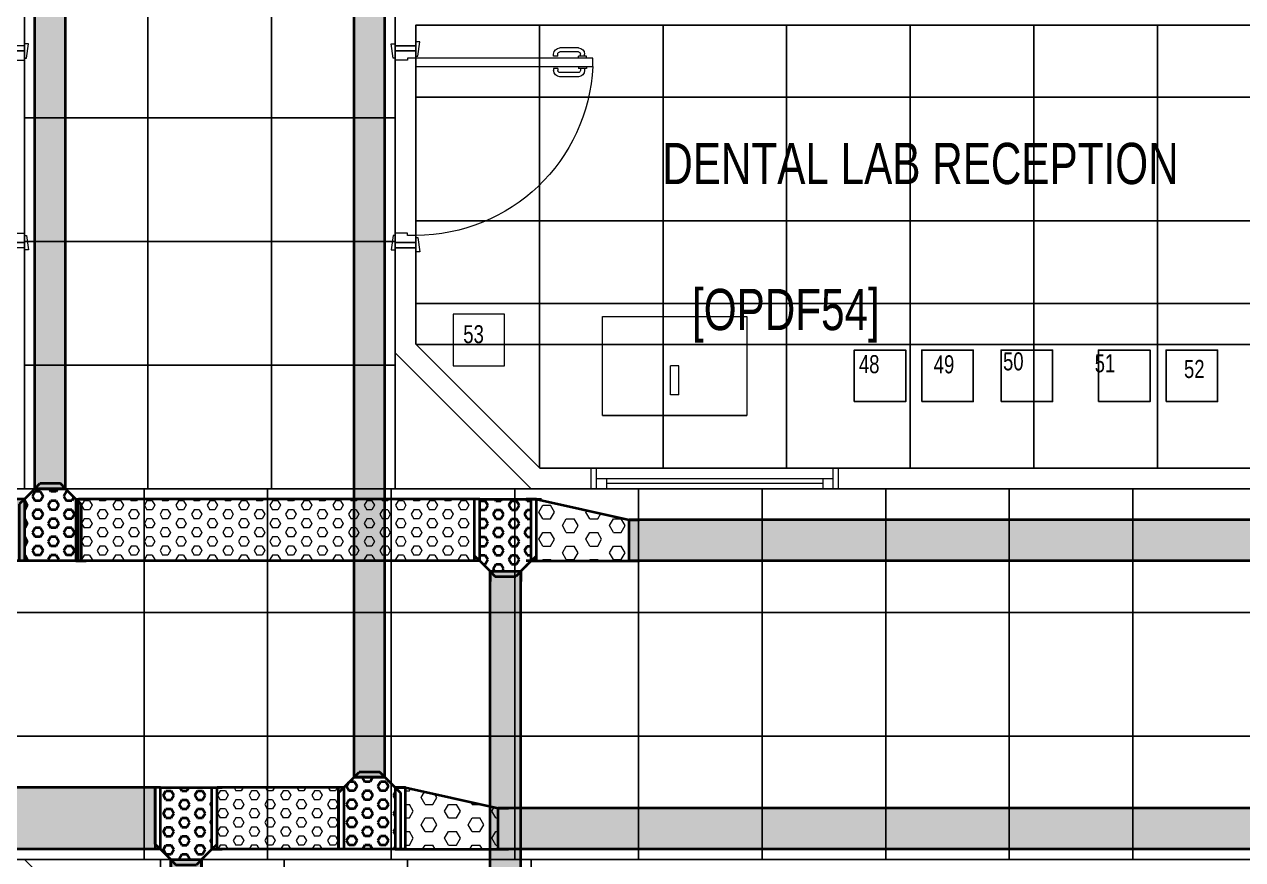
# Model space of a CAD drawing. Extents: x -509638 to 57327, y -29287 to 19916.
# Drawn here: x 23316 to 29229, y -2710 to 1344 of the extents above; entities that cross this region are included whole.
import ezdxf

# ---------------------------------------------------------------- set-up
doc = ezdxf.new("R2010")
doc.units = 0
doc.header["$LTSCALE"] = 0.25
doc.linetypes.add('DASHDOT', pattern=[25.4, 12.7, -6.35, 0, -6.35])
for name, color, linetype, lineweight in [('01-First Floor$0$72_EGR_BASE_TEXT', 252, 'Continuous', 5), ('01-First Floor$0$72_EGR_EQP_TAG', 142, 'Continuous', 5), ('01-First Floor$0$Aluminum', 251, 'Continuous', 5), ('01-First Floor$0$LOADING', 253, 'Continuous', 5), ('01-First Floor$0$Walls', 251, 'Continuous', 5), ('01-First Floor$0$Wooden Joinery', 251, 'Continuous', 5), ('E-CABL-TRAY', 10, 'Continuous', 35), ('E-LITE-CLNG-CNDT', 6, 'DASHDOT', 35), ('T-CABL-TRAY', 60, 'Continuous', 35), ('T-CABL-TRAY-PATT', 253, 'Continuous', 15)]:
    doc.layers.add(name, color=color, linetype=linetype, lineweight=lineweight)
doc.layers.add('01-First Floor$0$FALSE CEILING', color=251, linetype='Continuous')
doc.styles.add('01-First Floor$0$X3G_ENTITY_257CFD', font='swisscl.ttf', dxfattribs={"height": 200})
doc.styles.add('01-First Floor$0$X3G_ENTITY_9EC9', font='swisscl.ttf', dxfattribs={"height": 0.2})
doc.styles.add('01-First Floor$0$X3G_ENTITY_9F38', font='swisscl.ttf', dxfattribs={"height": 0.2})

# ---------------------------------------------------------------- blocks, each defined once
blk = doc.blocks.new('*U19')
at = {"layer": 'T-CABL-TRAY-PATT'}
h = blk.add_hatch(dxfattribs=at)
h.set_pattern_fill('HEX', color=256, scale=12, style=0)
h.paths.add_polyline_path([(450, 0), (450, 200), (0, 300), (0, 0)])
for p, q in [((0, 300), (-50, 300)), ((0, 300), (450, 200)), ((450, 200), (500, 200)), ((0, 0), (-50, 0)), ((0, 0), (450, 0)), ((450, 0), (500, 0))]:
    blk.add_line(p, q)
at = {"color": 9}
for p, q in [((0, 0), (0, 300)), ((450, 0), (450, 200))]:
    blk.add_line(p, q, dxfattribs=at)
blk = doc.blocks.new('01-First Floor$0$A$C72370EFE')
at = {"layer": '01-First Floor$0$Wooden Joinery'}
for p, q in [((-0.01, -0.04), (-0.02, -0.04)), ((-0.01, -0.03), (-0.01, -0.07)), ((0, -0.03), (-0.01, -0.03)), ((0.04, -0.03), (0.05, -0.03)), ((0.05, -0.03), (0.05, -0.07)), ((0.05, -0.04), (0.06, -0.04)), ((-0.05, -0.07), (-0.05, -0.16)), ((-0.03, -0.07), (-0.03, -0.16)), ((-0.01, -0.06), (-0.02, -0.06)), ((0, -0.07), (-0.01, -0.07)), ((0.04, -0.07), (0.05, -0.07)), ((0.05, -0.06), (0.06, -0.06)), ((0.07, -0.07), (0.07, -0.16)), ((0.09, -0.07), (0.09, -0.16)), ((-0.01, -0.17), (-0.02, -0.17)), ((-0.01, -0.17), (-0.01, -0.19)), ((0.05, -0.17), (0.06, -0.17)), ((0.05, -0.17), (0.05, -0.19)), ((-0.01, -0.19), (-0.02, -0.19)), ((0.05, -0.19), (0.06, -0.19))]:
    blk.add_line(p, q, dxfattribs=at)
for centre, radius, start, end in [((-0.02, -0.07), 0.03, 90, 180), ((0.06, -0.07), 0.03, 0, 90), ((-0.02, -0.07), 0.01, 90, 180), ((0.06, -0.07), 0.01, 0, 90), ((-0.02, -0.16), 0.03, 180, 270), ((-0.02, -0.16), 0.01, 180, 270), ((0.06, -0.16), 0.01, 270, 0), ((0.06, -0.16), 0.03, 270, 0)]:
    blk.add_arc(centre, radius, start, end, dxfattribs=at)
blk = doc.blocks.new('01-First Floor$0$A$C5DAD61B4')
at = {"layer": '01-First Floor$0$Wooden Joinery'}
for points in [[(80, 959.1), (80, 969.1), (10, 979.1), (10, 959.1)], [(940, 959.1), (940, 969.1), (1010, 979.1), (1010, 959.1)], [(70, 859.1), (70, 849.1), (0, 839.1), (0, 859.1)], [(120, 859.1), (120, 0), (80, 0), (80, 859.1)], [(950, 859.1), (950, 849.1), (1020, 839.1), (1020, 859.1)]]:
    blk.add_lwpolyline(points, close=True, dxfattribs=at)
for points in [[(45, 859.1), (45, 959.1), (20, 959.1), (20, 859.1), (45, 859.1)], [(45, 859.1), (80, 859.1), (80, 899.1), (90, 899.1), (90, 959.1), (45, 959.1), (45, 859.1)], [(975, 859.1), (940, 859.1), (940, 899.1), (930, 899.1), (930, 959.1), (975, 959.1), (975, 859.1)], [(975, 859.1), (975, 959.1), (1000, 959.1), (1000, 859.1), (975, 859.1)]]:
    blk.add_lwpolyline(points, dxfattribs=at)
blk.add_arc((80, 859.1), 860, 272.66603, 0, dxfattribs=at)
at = {"layer": '01-First Floor$0$Wooden Joinery', "xscale": 999.9999999998854, "yscale": 999.9999999998854, "zscale": 999.9999999998854, "rotation": 180}
blk.add_blockref('01-First Floor$0$A$C72370EFE', (120, 0), dxfattribs=at)
blk = doc.blocks.new('01-First Floor$0$3-Wall-hung vitreous china basin -  Khroma - 327651xx0 - 327651000 White-4272088-4-Second Floor Level')
at = {"layer": '01-First Floor$0$LOADING'}
for p, q in [((475, 489.5), (-225, 489.5)), ((-225, 489.5), (-225, 10)), ((475, 10), (475, 489.5)), ((105, 250), (145, 250)), ((105, 110), (105, 250)), ((145, 110), (145, 250)), ((105, 110), (145, 110))]:
    blk.add_line(p, q, dxfattribs=at)
blk = doc.blocks.new('01-First Floor$0$A$C37be4daf')
at = {"layer": '01-First Floor$0$Aluminum'}
for p, q in [((1416, 598.2), (216, 598.2)), ((241, 498.2), (241, 598.2)), ((291, 548.2), (291, 598.2)), ((1341, 548.2), (1341, 598.2)), ((1391, 498.2), (1391, 598.2)), ((1391, 548.2), (241, 548.2)), ((291, 573.2), (1341, 573.2)), ((1416, 498.2), (216, 498.2))]:
    blk.add_line(p, q, dxfattribs=at)
at = {"layer": '01-First Floor$0$Walls'}
for p, q in [((216, 498.2), (216, 598.2)), ((1416, 498.2), (1416, 598.2))]:
    blk.add_line(p, q, dxfattribs=at)
blk = doc.blocks.new('01-First Floor')
at = {"layer": '01-First Floor$0$FALSE CEILING', "linetype": 'Continuous'}
for p, q in [((23915.6, -910), (23915.6, 8610)), ((24515.6, -910), (24515.6, 8610)), ((25815.6, -808.1), (25815.6, 1340)), ((26415.6, -810), (26415.6, 1340)), ((27015.6, -810), (27015.6, 1340)), ((27615.6, -810), (27615.6, 1340)), ((28215.6, -810), (28215.6, 1340)), ((28815.6, -810), (28815.6, 1340)), ((25215.6, 990), (32976, 990)), ((23315.6, 890), (25115.6, 890)), ((25215.6, 390), (32976, 390)), ((23315.6, 290), (25115.6, 290)), ((25217.4, -210), (32976, -210)), ((23315.6, -310), (25115.6, -310)), ((23896.4, -2710), (23896.4, -910)), ((24496.4, -2710), (24496.4, -910)), ((25096.4, -2710), (25096.4, -910)), ((25696.4, -2710), (25696.4, -910)), ((26296.4, -2710), (26296.4, -910)), ((26896.4, -2710), (26896.4, -910)), ((27496.4, -2710), (27496.4, -910)), ((28096.4, -2710), (28096.4, -910)), ((28696.4, -2710), (28696.4, -910)), ((8296.4, -1510), (48976, -1510)), ((8296.4, -2110), (48976, -2110)), ((24576, -12830), (24576, -2710)), ((25176, -12830), (25176, -2710))]:
    blk.add_line(p, q, dxfattribs=at)
at = {"layer": '01-First Floor$0$FALSE CEILING'}
for p, q in [((25215.6, -10, -0.1), (32176, -10, -0.1)), ((26122.4, -554.1, -0.2), (26822.4, -554.1, -0.2))]:
    blk.add_line(p, q, dxfattribs=at)
for points in [[(23315.6, -910), (25115.6, -910), (25115.6, 8610), (23315.6, 8610)], [(23976, -12830), (25776, -12830), (25776, -2710), (23976, -2710)]]:
    blk.add_lwpolyline(points, close=True, dxfattribs=at)
for points in [[(25817.4, -810), (25215.6, -208.1), (25215.6, 1340), (32976, 1340), (32976, -810), (25817.4, -810)], [(48976, -910), (8296.4, -910), (8296.4, -2710), (48976, -2710), (48976, -910)]]:
    blk.add_lwpolyline(points, dxfattribs=at)
at = {"layer": '01-First Floor$0$FALSE CEILING', "elevation": -0.2}
for points in [[(27343.7, -487), (27593.7, -487), (27593.7, -237), (27343.7, -237)], [(27671.5, -487), (27921.5, -487), (27921.5, -237), (27671.5, -237)], [(28056.6, -487), (28306.6, -487), (28306.6, -237), (28056.6, -237)], [(28529.2, -487), (28779.2, -487), (28779.2, -237), (28529.2, -237)], [(28857, -487), (29107, -487), (29107, -237), (28857, -237)]]:
    blk.add_lwpolyline(points, close=True, dxfattribs=at)
at = {"layer": '01-First Floor$0$LOADING'}
for p, q in [((25215.6, -10, -0.1), (32176, -10, -0.1)), ((26122.4, -554.1, -0.2), (26822.4, -554.1, -0.2))]:
    blk.add_line(p, q, dxfattribs=at)
at = {"layer": '01-First Floor$0$LOADING', "elevation": -0.2}
for points in [[(25396.2, -312.8), (25646.2, -312.8), (25646.2, -62.8), (25396.2, -62.8)], [(27343.7, -487), (27593.7, -487), (27593.7, -237), (27343.7, -237)], [(27671.5, -487), (27921.5, -487), (27921.5, -237), (27671.5, -237)], [(28056.6, -487), (28306.6, -487), (28306.6, -237), (28056.6, -237)], [(28529.2, -487), (28779.2, -487), (28779.2, -237), (28529.2, -237)], [(28857, -487), (29107, -487), (29107, -237), (28857, -237)]]:
    blk.add_lwpolyline(points, close=True, dxfattribs=at)
at = {"layer": '01-First Floor$0$Walls'}
for p, q in [((25115.6, 1240), (25115.6, 3930)), ((25215.6, 1240), (25215.6, 1340)), ((25215.6, 1340), (32976, 1340)), ((25215.6, 1240), (25115.6, 1240)), ((25115.6, -249.6), (25115.6, 260)), ((25215.6, 260), (25115.6, 260)), ((25215.6, -208.1), (25215.6, 260)), ((25215.6, -208.1), (25817.4, -810)), ((25115.6, -249.6), (25776, -910)), ((32976, -810), (25817.4, -810)), ((33076, -910), (25776, -910)), ((23315.6, -2710), (23976, -3370.4)), ((25776, -2710), (25776, -5730)), ((25776, -2710), (33076, -2710))]:
    blk.add_line(p, q, dxfattribs=at)
at = {"rotation": 180}
blk.add_blockref('01-First Floor$0$A$C37be4daf', (27481.4, -311.8), dxfattribs=at)
at = {"layer": '01-First Floor$0$LOADING', "xscale": -1}
blk.add_blockref('01-First Floor$0$3-Wall-hung vitreous china basin -  Khroma - 327651xx0 - 327651000 White-4272088-4-Second Floor Level', (26597.4, -564.1, -0.2), dxfattribs=at)
at = {"layer": '01-First Floor$0$Wooden Joinery', "rotation": 270}
blk.add_blockref('01-First Floor$0$A$C5DAD61B4', (22356.5, 1260), dxfattribs=at)
at = {"layer": '01-First Floor$0$Wooden Joinery', "xscale": -1, "rotation": 90}
blk.add_blockref('01-First Floor$0$A$C5DAD61B4', (26074.6, 1260), dxfattribs=at)
at = {"layer": '01-First Floor$0$72_EGR_BASE_TEXT', "char_height": 200, "attachment_point": 2}
for s, insert, style in [('DENTAL LAB RECEPTION', (27665, 768.9, 0), '01-First Floor$0$X3G_ENTITY_9EC9'), ('[OPDF54]', (27011.8, 60.1), '01-First Floor$0$X3G_ENTITY_9F38')]:
    blk.add_mtext(s, dxfattribs=dict(at, insert=insert, style=style))
at = {"layer": '01-First Floor$0$72_EGR_EQP_TAG', "char_height": 87.47, "attachment_point": 2, "style": '01-First Floor$0$X3G_ENTITY_257CFD'}
for s, insert in [('53', (25495.9, -116, -0.1)), ('48', (27416.2, -261.4, -0.1)), ('49', (27779.3, -262.2, -0.1)), ('50', (28115.7, -247.9, -0.1)), ('51', (28560.6, -257.1, -0.1)), ('52', (28994.1, -284.8, -0.1))]:
    blk.add_mtext(s, dxfattribs=dict(at, insert=insert))
blk = doc.blocks.new('*U25')
at = {"lineweight": 0}
h = blk.add_hatch(dxfattribs=at)
h.set_pattern_fill('HEX', color=253, scale=8, angle=180, style=0)
h.set_pattern_definition([(180, (-14754.74, -2e-10), (6e-13, -43.99409), [25.4, -50.8]), (300, (-14754.74, -2e-10), (38.1, 21.99705), [25.4, -50.8]), (240, (-14780.14, -2e-10), (38.1, -21.99705), [25.4, -50.8])])
h.paths.add_polyline_path([(-7127.1, 300), (-7127.1, 0), (0, 0), (0, 300)])
at = {"color": 0}
for p, q in [((0, 300), (-7127.1, 300)), ((0, 0), (0, 300)), ((0, 0), (-7127.1, 0))]:
    blk.add_line(p, q, dxfattribs=at)
blk = doc.blocks.new('*U22')
h = blk.add_hatch()
h.set_pattern_fill('HEX', color=253, scale=8, angle=-90, style=0)
h.paths.add_polyline_path([(0, 0), (-300, 0), (-350, -50), (-350, -200), (-300, -250), (0, -250)])
at = {"color": 0}
for p, q in [((-350, -50), (-300, 0)), ((-300, 0), (-300, 50)), ((0, 0), (0, 50)), ((-350, -50), (-400, -50)), ((0, 0), (0, -250)), ((-350, -200), (-400, -200)), ((-350, -200), (-300, -250)), ((-300, -250), (-300, -300)), ((0, -250), (0, -300))]:
    blk.add_line(p, q, dxfattribs=at)
at = {"color": 253}
for p, q in [((-300, 0), (-275, 25)), ((-300, 0), (0, 0)), ((-275, 25), (0, 25)), ((-350, -50), (-375, -75)), ((-350, -50), (-350, -200)), ((-375, -75), (-375, -175)), ((-350, -200), (-375, -175)), ((-300, -250), (0, -250)), ((-300, -250), (-275, -275)), ((-275, -275), (0, -275))]:
    blk.add_line(p, q, dxfattribs=at)
blk = doc.blocks.new('*U38')
at = {"lineweight": 0}
h = blk.add_hatch(dxfattribs=at)
h.set_pattern_fill('HEX', color=253, scale=8, angle=180, style=0)
h.set_pattern_definition([(180, (-23193.732, -3e-10), (6e-13, -43.99409), [25.4, -50.8]), (300, (-23193.732, -3e-10), (38.1, 21.997045), [25.4, -50.8]), (240, (-23219.132, -3e-10), (38.1, -21.997045), [25.4, -50.8])])
h.paths.add_polyline_path([(-11046.9, 150), (-11046.9, 0), (0, 0), (0, 150)])
at = {"color": 0}
for p, q in [((0, 150), (-11046.9, 150)), ((-11046.9, 0), (-11046.9, 150)), ((0, 0), (-11046.9, 0))]:
    blk.add_line(p, q, dxfattribs=at)
blk = doc.blocks.new('*U37')
at = {"lineweight": 0}
h = blk.add_hatch(dxfattribs=at)
h.set_pattern_fill('HEX', color=253, scale=8, angle=180, style=0)
h.set_pattern_definition([(180, (-15414.8, -2e-10), (6e-13, -43.99409), [25.4, -50.8]), (300, (-15414.8, -2e-10), (38.1, 21.99705), [25.4, -50.8]), (240, (-15440.2, -2e-10), (38.1, -21.99705), [25.4, -50.8])])
h.paths.add_polyline_path([(-8713.2, 150), (-8713.2, 0), (0, 0), (0, 150)])
at = {"color": 0}
for p, q in [((0, 150), (-8713.2, 150)), ((0, 0), (0, 150)), ((0, 0), (-8713.2, 0))]:
    blk.add_line(p, q, dxfattribs=at)
blk = doc.blocks.new('*U23')
h = blk.add_hatch()
h.set_pattern_fill('HEX', color=253, scale=8, angle=-90, style=0)
h.paths.add_polyline_path([(0, 0), (-300, 0), (-350, -50), (-350, -200), (-300, -250), (0, -250)])
at = {"color": 0}
for p, q in [((-350, -50), (-300, 0)), ((-300, 0), (-300, 50)), ((0, 0), (0, 50)), ((-350, -50), (-400, -50)), ((0, 0), (0, -250)), ((-350, -200), (-400, -200)), ((-350, -200), (-300, -250)), ((-300, -250), (-300, -300)), ((0, -250), (0, -300))]:
    blk.add_line(p, q, dxfattribs=at)
at = {"color": 253}
for p, q in [((-300, 0), (-275, 25)), ((-300, 0), (0, 0)), ((-275, 25), (0, 25)), ((-350, -50), (-375, -75)), ((-350, -50), (-350, -200)), ((-375, -75), (-375, -175)), ((-350, -200), (-375, -175)), ((-300, -250), (0, -250)), ((-300, -250), (-275, -275)), ((-275, -275), (0, -275))]:
    blk.add_line(p, q, dxfattribs=at)
blk = doc.blocks.new('*U26')
at = {"lineweight": 0}
h = blk.add_hatch(dxfattribs=at)
h.set_pattern_fill('HEX', color=253, scale=8, angle=270, style=0)
h.set_pattern_definition([(270, (3e-10, -17821.62), (43.99409, 8e-13), [25.4, -50.8]), (30, (3e-10, -17821.62), (-21.99705, 38.1), [25.4, -50.8]), (330, (3e-10, -17847.02), (21.99705, 38.1), [25.4, -50.8])])
h.paths.add_polyline_path([(-300, -1922.9), (0, -1922.9), (0, 0), (-300, 0)])
at = {"color": 0}
for p, q in [((0, 0), (-300, 0)), ((0, 0), (0, -1922.9)), ((-300, 0), (-300, -1922.9)), ((0, -1922.9), (-300, -1922.9))]:
    blk.add_line(p, q, dxfattribs=at)
blk = doc.blocks.new('*U31')
at = {"lineweight": 0}
h = blk.add_hatch(dxfattribs=at)
h.set_pattern_fill('HEX', color=253, scale=8, angle=270, style=0)
h.set_pattern_definition([(270, (2e-10, -10938.563), (43.99409, 8e-13), [25.4, -50.8]), (30, (2e-10, -10938.563), (-21.99705, 38.1), [25.4, -50.8]), (330, (2e-10, -10963.963), (21.99705, 38.1), [25.4, -50.8])])
h.paths.add_polyline_path([(-200, -8375), (0, -8375), (0, 0), (-200, 0)])
at = {"color": 0}
for p, q in [((0, 0), (0, -8375)), ((-200, 0), (-200, -8375)), ((0, -8375), (-200, -8375))]:
    blk.add_line(p, q, dxfattribs=at)
blk = doc.blocks.new('*U47')
at = {"lineweight": 0}
h = blk.add_hatch(dxfattribs=at)
h.set_pattern_fill('HEX', color=253, scale=8, angle=180, style=0)
h.set_pattern_definition([(180, (-15390.178, -2e-10), (6e-13, -43.99409), [25.4, -50.8]), (300, (-15390.178, -2e-10), (38.1, 21.99705), [25.4, -50.8]), (240, (-15415.578, -2e-10), (38.1, -21.99705), [25.4, -50.8])])
h.paths.add_polyline_path([(-8945, 300), (-8945, 0), (0, 0), (0, 300)])
at = {"color": 0}
for p, q in [((0, 300), (-8945, 300)), ((0, 0), (0, 300)), ((0, 0), (-8945, 0))]:
    blk.add_line(p, q, dxfattribs=at)
blk = doc.blocks.new('*U55')
at = {"lineweight": 0}
h = blk.add_hatch(dxfattribs=at)
h.set_pattern_fill('HEX', color=253, scale=8, angle=180, style=0)
h.set_pattern_definition([(180, (-23193.732, -3e-10), (6e-13, -43.99409), [25.4, -50.8]), (300, (-23193.732, -3e-10), (38.1, 21.997045), [25.4, -50.8]), (240, (-23219.132, -3e-10), (38.1, -21.997045), [25.4, -50.8])])
h.paths.add_polyline_path([(-9646.9, 150), (-9646.9, 0), (0, 0), (0, 150)])
at = {"color": 0}
for p, q in [((0, 150), (-9646.9, 150)), ((-9646.9, 0), (-9646.9, 150)), ((0, 0), (-9646.9, 0))]:
    blk.add_line(p, q, dxfattribs=at)
blk = doc.blocks.new('*U56')
at = {"lineweight": 0}
h = blk.add_hatch(dxfattribs=at)
h.set_pattern_fill('HEX', color=253, scale=8, angle=180, style=0)
h.set_pattern_definition([(180, (-16814.8, -2e-10), (6e-13, -43.99409), [25.4, -50.8]), (300, (-16814.8, -2e-10), (38.1, 21.99705), [25.4, -50.8]), (240, (-16840.2, -2e-10), (38.1, -21.99705), [25.4, -50.8])])
h.paths.add_polyline_path([(-10113.2, 150), (-10113.2, 0), (0, 0), (0, 150)])
at = {"color": 0}
for p, q in [((0, 150), (-10113.2, 150)), ((0, 0), (0, 150)), ((0, 0), (-10113.2, 0))]:
    blk.add_line(p, q, dxfattribs=at)
blk = doc.blocks.new('*U50')
at = {"lineweight": 0}
h = blk.add_hatch(dxfattribs=at)
h.set_pattern_fill('HEX', color=253, scale=8, angle=270, style=0)
h.set_pattern_definition([(270, (3e-10, -17161.185), (43.99409, 8e-13), [25.4, -50.8]), (30, (3e-10, -17161.185), (-21.99705, 38.1), [25.4, -50.8]), (330, (3e-10, -17186.585), (21.99705, 38.1), [25.4, -50.8])])
h.paths.add_polyline_path([(-300, -589.6), (0, -589.6), (0, 0), (-300, 0)])
at = {"color": 0}
for p, q in [((0, 0), (-300, 0)), ((0, 0), (0, -589.6)), ((-300, 0), (-300, -589.6)), ((0, -589.6), (-300, -589.6))]:
    blk.add_line(p, q, dxfattribs=at)
blk = doc.blocks.new('*U45')
at = {"lineweight": 0}
h = blk.add_hatch(dxfattribs=at)
h.set_pattern_fill('HEX', color=253, scale=8, angle=270, style=0)
h.set_pattern_definition([(270, (2e-10, -9388.563), (43.9941, 8e-13), [25.4, -50.8]), (30, (2e-10, -9388.563), (-21.99705, 38.1), [25.4, -50.8]), (330, (2e-10, -9413.963), (21.99705, 38.1), [25.4, -50.8])])
h.paths.add_polyline_path([(-200, -7460.4), (0, -7460.4), (0, 0), (-200, 0)])
at = {"color": 0}
for p, q in [((0, 0), (0, -7460.4)), ((-200, 0), (-200, -7460.4)), ((0, -7460.4), (-200, -7460.4))]:
    blk.add_line(p, q, dxfattribs=at)

msp = doc.modelspace()

# ---------------------------------------------------------------- block references
at = {"layer": 'E-CABL-TRAY'}
for name, p, rotation in [('*U37', (23365.6, -910), 270), ('*U23', (23565.6, -1260, 0), 269.9999999999999), ('*U26', (25501, -1260), 270), ('*U22', (25526, -960, 0), 89.99999999999993), ('*U31', (34626, -1260), 270), ('*U38', (25576, -12356.9), 270)]:
    msp.add_blockref(name, p, dxfattribs=dict(at, rotation=rotation))
at = {"layer": 'E-CABL-TRAY', "xscale": -1, "rotation": 180}
msp.add_blockref('*U25', (23315.6, -960), dxfattribs=at)
at = {"layer": 'E-CABL-TRAY'}
msp.add_blockref('*U19', (25801, -1260, 0), dxfattribs=at)
at = {"layer": 'E-LITE-CLNG-CNDT'}
msp.add_blockref('01-First Floor', (0, 0), dxfattribs=at)
at = {"layer": 'T-CABL-TRAY', "linetype": 'Continuous'}
for name, p, rotation in [('*U56', (24915.6, -2310), 270), ('*U23', (25115.6, -2660, 0), 269.9999999999999), ('*U22', (23976, -2360, 0), 89.99999999999993), ('*U50', (24840.6, -2660), 270), ('*U45', (33076, -2660), 270), ('*U55', (24026, -12356.9), 270)]:
    msp.add_blockref(name, p, dxfattribs=dict(at, rotation=rotation))
at = {"layer": 'T-CABL-TRAY', "linetype": 'Continuous', "xscale": -1, "rotation": 180}
msp.add_blockref('*U47', (23951, -2360), dxfattribs=at)
at = {"layer": 'T-CABL-TRAY', "linetype": 'Continuous'}
msp.add_blockref('*U19', (25165.6, -2660, 0), dxfattribs=at)

doc.saveas('drawing.dxf')
